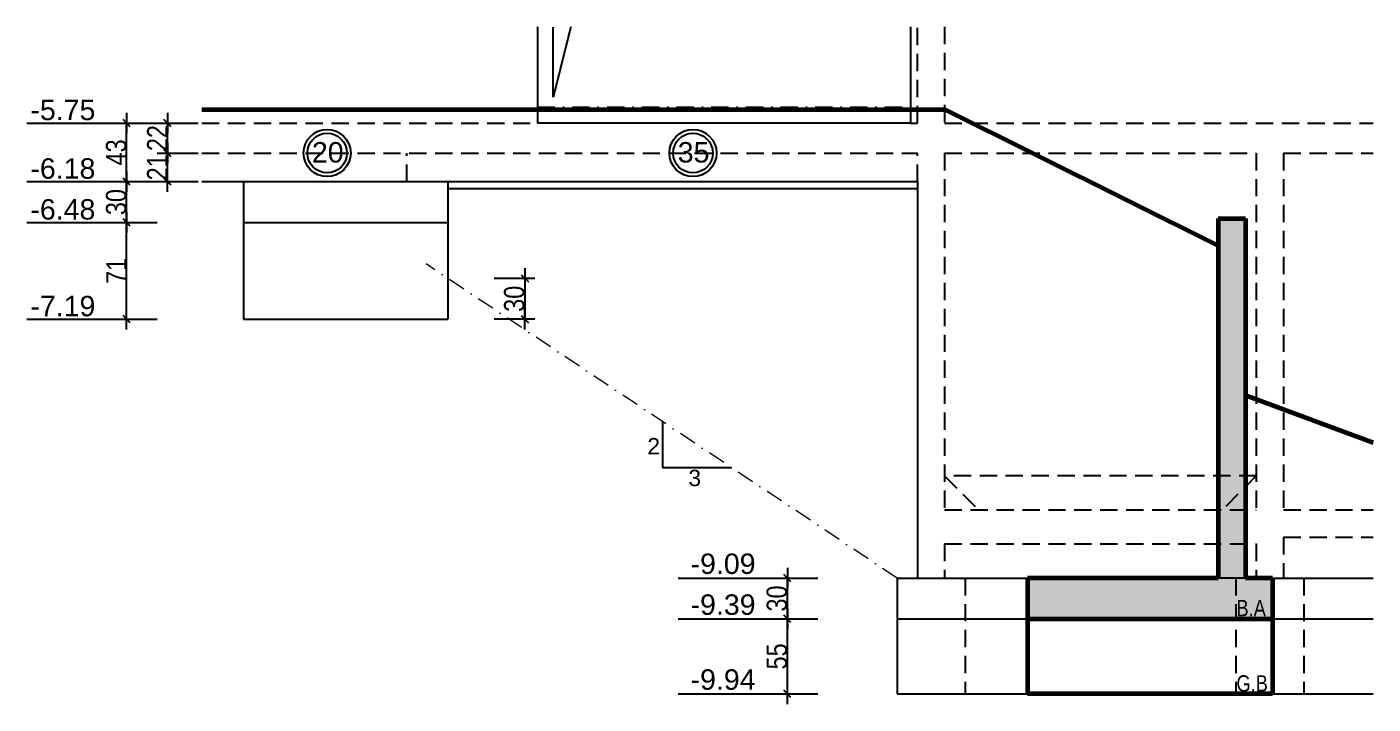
# Model space of a CAD drawing. Header units: centimetres. Extents: x 16433 to 114398, y -50094 to -12305.
# Drawn here: x 44521 to 45510, y -36397 to -35900 of the extents above; entities that cross this region are included whole.
import ezdxf

# ---------------------------------------------------------------- set-up
doc = ezdxf.new("R2010")
doc.units = ezdxf.units.CM
doc.header["$LTSCALE"] = 0.5
doc.linetypes.add('CACHEX2', pattern=[19.05, 12.7, -6.35])
doc.linetypes.add('TIRETPTX2', pattern=[50.8, 25.4, -12.7, 0, -12.7])
doc.layers.get('DEFPOINTS').update_dxf_attribs({"linetype": 'CONTINUOUS'})
for name, color, linetype in [('01_cote_gen', 4, 'CONTINUOUS'), ('01_linteaux', 2, 'CONTINUOUS'), ('01_poch_murs', 253, 'CONTINUOUS'), ('01_texte', 230, 'CONTINUOUS'), ('AA_COTES', 2, 'CONTINUOUS')]:
    doc.layers.add(name, color=color, linetype=linetype)
doc.layers.add('01_murs_coup', color=5, linetype='CONTINUOUS', lineweight=60)
doc.layers.add('01_tram_axes', color=2, linetype='TIRETPTX2', lineweight=9)
doc.styles.add('ARIAL', font='arial.ttf')
doc.styles.add('STYLE2', font='ARIALN.TTF')
doc.dimstyles.new('JB50', dxfattribs={"dimscale": 0.1, "dimtxt": 150, "dimasz": 15, "dimexe": 0.1, "dimexo": 0.1, "dimgap": 0.09, "dimtad": 1, "dimdec": 1, "dimdsep": 46, "dimtxsty": 'STYLE2', "dimblk1": 'BOND_G', "dimblk2": 'BOND_D', "dimsah": 1, "dimcen": 1.5, "dimdle": 0.01, "dimse1": 1, "dimse2": 1, "dimclrd": 4, "dimclre": 2, "dimclrt": 6, "dimazin": 2, "dimtfac": 2.333333, "dimtdec": 1, "dimtix": 1, "dimtmove": 2, "dimatfit": 3, "dimldrblk": 'BOND_G', "dimfxl": 1, "dimtolj": 1, "dimtzin": 0, "dimarcsym": 0})

# ---------------------------------------------------------------- blocks, each defined once
blk = doc.blocks.new('BOND_G')
at = {"layer": 'AA_COTES', "color": 0}
for p, q in [((0, -5), (0, 15)), ((5, 0), (-5, 0)), ((1.77, 1.77), (-1.77, -1.77))]:
    blk.add_line(p, q, dxfattribs=at)
blk = doc.blocks.new('BOND_D')
at = {"layer": 'AA_COTES', "color": 0}
for p, q in [((5, 0), (-5, 0)), ((-1.77, -1.77), (1.77, 1.77)), ((0, 5), (0, -15))]:
    blk.add_line(p, q, dxfattribs=at)
blk = doc.blocks.new('*D3913')
at = {"layer": '01_cote_gen', "color": 4, "lineweight": -2, "transparency": 16777216}
blk.add_line((45080, -36387.58), (45080, -36335.58), dxfattribs=at)
at = {"layer": 'DEFPOINTS', "color": 0}
for p in [(45080, -36334.08), (45325.38, -36334.08), (45325.38, -36389.08)]:
    blk.add_point(p, dxfattribs=at)
at = {"layer": '01_cote_gen', "color": 4, "lineweight": -2, "transparency": 16777216, "xscale": 1.5, "yscale": 1.5, "zscale": 1.5}
for name, p, rotation in [('BOND_D', (45080, -36334.08), 90), ('BOND_G', (45080, -36389.08), 270)]:
    blk.add_blockref(name, p, dxfattribs=dict(at, rotation=rotation))
at = {"layer": '01_cote_gen', "color": 6, "transparency": 16777216, "insert": (45072.36, -36361.58), "char_height": 15, "attachment_point": 5, "rotation": 90, "style": 'STYLE2'}
blk.add_mtext('\\A1;55', dxfattribs=at)
blk = doc.blocks.new('*D3914')
at = {"layer": '01_cote_gen', "color": 4, "lineweight": -2, "transparency": 16777216}
blk.add_line((45080, -36332.58), (45080, -36305.58), dxfattribs=at)
at = {"layer": 'DEFPOINTS', "color": 0}
for p in [(45080, -36304.08), (45210.56, -36304.08), (45102.5, -36334.08)]:
    blk.add_point(p, dxfattribs=at)
at = {"layer": '01_cote_gen', "color": 4, "lineweight": -2, "transparency": 16777216, "xscale": 1.5, "yscale": 1.5, "zscale": 1.5}
for name, p, rotation in [('BOND_D', (45080, -36304.08), 90), ('BOND_G', (45080, -36334.08), 270)]:
    blk.add_blockref(name, p, dxfattribs=dict(at, rotation=rotation))
at = {"layer": '01_cote_gen', "color": 6, "transparency": 16777216, "insert": (45072.33, -36319.08), "char_height": 15, "attachment_point": 5, "rotation": 90, "style": 'STYLE2'}
blk.add_mtext('\\A1;30', dxfattribs=at)
blk = doc.blocks.new('*D3915')
at = {"layer": '01_cote_gen', "color": 4, "lineweight": -2, "transparency": 16777216}
blk.add_line((44624.57, -35990.58), (44624.57, -35971.58), dxfattribs=at)
at = {"layer": 'DEFPOINTS', "color": 0}
for p in [(44624.57, -35970.08), (44649.84, -35970.08), (44649.84, -35992.08)]:
    blk.add_point(p, dxfattribs=at)
at = {"layer": '01_cote_gen', "color": 4, "lineweight": -2, "transparency": 16777216, "xscale": 1.5, "yscale": 1.5, "zscale": 1.5}
for name, p, rotation in [('BOND_D', (44624.57, -35970.08), 90), ('BOND_G', (44624.57, -35992.08), 270)]:
    blk.add_blockref(name, p, dxfattribs=dict(at, rotation=rotation))
at = {"layer": '01_cote_gen', "color": 6, "transparency": 16777216, "insert": (44617.03, -35981.08), "char_height": 15, "attachment_point": 5, "rotation": 90, "style": 'STYLE2'}
blk.add_mtext('\\A1;22', dxfattribs=at)
blk = doc.blocks.new('*D3916')
at = {"layer": '01_cote_gen', "color": 4, "lineweight": -2, "transparency": 16777216}
blk.add_line((44624.57, -36011.58), (44624.57, -35993.58), dxfattribs=at)
at = {"layer": 'DEFPOINTS', "color": 0}
for p in [(44624.57, -35992.08), (44656.27, -35992.08), (44656.27, -36013.08)]:
    blk.add_point(p, dxfattribs=at)
at = {"layer": '01_cote_gen', "color": 4, "lineweight": -2, "transparency": 16777216, "xscale": 1.5, "yscale": 1.5, "zscale": 1.5}
for name, p, rotation in [('BOND_D', (44624.57, -35992.08), 90), ('BOND_G', (44624.57, -36013.08), 270)]:
    blk.add_blockref(name, p, dxfattribs=dict(at, rotation=rotation))
at = {"layer": '01_cote_gen', "color": 6, "transparency": 16777216, "insert": (44617.03, -36002.58), "char_height": 15, "attachment_point": 5, "rotation": 90, "style": 'STYLE2'}
blk.add_mtext('\\A1;21', dxfattribs=at)
blk = doc.blocks.new('*D3917')
at = {"layer": '01_cote_gen', "color": 4, "lineweight": -2, "transparency": 16777216}
blk.add_line((44594.58, -36011.58), (44594.58, -35971.58), dxfattribs=at)
at = {"layer": 'DEFPOINTS', "color": 0}
for p in [(44594.58, -35970.08), (44669.97, -35970.08), (44665.18, -36013.08)]:
    blk.add_point(p, dxfattribs=at)
at = {"layer": '01_cote_gen', "color": 4, "lineweight": -2, "transparency": 16777216, "xscale": 1.5, "yscale": 1.5, "zscale": 1.5}
for name, p, rotation in [('BOND_D', (44594.58, -35970.08), 90), ('BOND_G', (44594.58, -36013.08), 270)]:
    blk.add_blockref(name, p, dxfattribs=dict(at, rotation=rotation))
at = {"layer": '01_cote_gen', "color": 6, "transparency": 16777216, "insert": (44586.91, -35991.58), "char_height": 15, "attachment_point": 5, "rotation": 90, "style": 'STYLE2'}
blk.add_mtext('\\A1;43', dxfattribs=at)
blk = doc.blocks.new('*D3918')
at = {"layer": '01_cote_gen', "color": 4, "lineweight": -2, "transparency": 16777216}
blk.add_line((44594.58, -36041.58), (44594.58, -36014.58), dxfattribs=at)
at = {"layer": 'DEFPOINTS', "color": 0}
for p in [(44594.58, -36013.08), (44701.67, -36013.08), (44692.68, -36043.08)]:
    blk.add_point(p, dxfattribs=at)
at = {"layer": '01_cote_gen', "color": 4, "lineweight": -2, "transparency": 16777216, "xscale": 1.5, "yscale": 1.5, "zscale": 1.5}
for name, p, rotation in [('BOND_D', (44594.58, -36013.08), 90), ('BOND_G', (44594.58, -36043.08), 270)]:
    blk.add_blockref(name, p, dxfattribs=dict(at, rotation=rotation))
at = {"layer": '01_cote_gen', "color": 6, "transparency": 16777216, "insert": (44586.91, -36028.08), "char_height": 15, "attachment_point": 5, "rotation": 90, "style": 'STYLE2'}
blk.add_mtext('\\A1;30', dxfattribs=at)
blk = doc.blocks.new('*D3941')
at = {"layer": '01_cote_gen', "color": 4, "lineweight": -2, "transparency": 16777216}
blk.add_line((44887.07, -36085.56), (44887.07, -36112.56), dxfattribs=at)
at = {"layer": 'DEFPOINTS', "color": 0}
for p in [(44830.52, -36084.06), (44830.52, -36114.06), (44887.07, -36114.06)]:
    blk.add_point(p, dxfattribs=at)
at = {"layer": '01_cote_gen', "color": 4, "lineweight": -2, "transparency": 16777216, "xscale": 1.5, "yscale": 1.5, "zscale": 1.5}
for name, p, rotation in [('BOND_G', (44887.07, -36084.06), 90), ('BOND_D', (44887.07, -36114.06), 270)]:
    blk.add_blockref(name, p, dxfattribs=dict(at, rotation=rotation))
at = {"layer": '01_cote_gen', "color": 6, "transparency": 16777216, "insert": (44879.4, -36099.06), "char_height": 15, "attachment_point": 5, "rotation": 90, "style": 'STYLE2'}
blk.add_mtext('\\A1;30', dxfattribs=at)
blk = doc.blocks.new('*D3942')
at = {"layer": '01_cote_gen', "color": 4, "lineweight": -2, "transparency": 16777216}
blk.add_line((44594.58, -36112.56), (44594.58, -36044.58), dxfattribs=at)
at = {"layer": 'DEFPOINTS', "color": 0}
for p in [(44594.58, -36043.08), (44680.52, -36043.08), (44680.52, -36114.06)]:
    blk.add_point(p, dxfattribs=at)
at = {"layer": '01_cote_gen', "color": 4, "lineweight": -2, "transparency": 16777216, "xscale": 1.5, "yscale": 1.5, "zscale": 1.5}
for name, p, rotation in [('BOND_D', (44594.58, -36043.08), 90), ('BOND_G', (44594.58, -36114.06), 270)]:
    blk.add_blockref(name, p, dxfattribs=dict(at, rotation=rotation))
at = {"layer": '01_cote_gen', "color": 6, "transparency": 16777216, "insert": (44587.04, -36078.57), "char_height": 15, "attachment_point": 5, "rotation": 90, "style": 'STYLE2'}
blk.add_mtext('\\A1;71', dxfattribs=at)

msp = doc.modelspace()

# ---------------------------------------------------------------- hatches: boundary and pattern name
at = {"layer": '01_poch_murs', "ltscale": 2}
h = msp.add_hatch(color=256, dxfattribs=at)
h.dxf.hatch_style = 1
h.paths.add_polyline_path([(45436.523, -36304.078), (45416.523, -36304.078), (45416.523, -36040.078), (45396.523, -36040.078), (45396.523, -36304.078), (45256.523, -36304.078), (45256.523, -36334.078), (45436.523, -36334.078)])

# ---------------------------------------------------------------- linework, layer by layer
at = {"layer": '01_linteaux'}
for p, q in [((44896.523, -35899.501), (44896.523, -35970.078)), ((45170.523, -35899.501), (45170.523, -35970.078)), ((45170.523, -35970.078), (44896.523, -35970.078)), ((44649.843, -36013.078), (44680.523, -36013.078)), ((44680.523, -36013.078), (44680.523, -36114.056)), ((44680.523, -36013.078), (44830.523, -36013.078)), ((44830.523, -36013.078), (45175.556, -36013.078)), ((44830.523, -36013.078), (44830.523, -36114.056)), ((44830.523, -36018.078), (45175.556, -36018.078)), ((45175.556, -36013.078), (45175.556, -36304.078)), ((44680.523, -36043.078), (44830.523, -36043.078)), ((44680.523, -36114.056), (44830.523, -36114.056)), ((45160.556, -36304.078), (45210.556, -36304.078)), ((45160.556, -36304.078), (45160.556, -36389.078)), ((45210.556, -36304.078), (45256.523, -36304.078)), ((45416.523, -36304.078), (45396.523, -36304.078)), ((45436.523, -36304.078), (45459.523, -36304.078)), ((45459.523, -36304.078), (45510.319, -36304.078)), ((45160.556, -36334.078), (45210.556, -36334.078)), ((45210.556, -36334.078), (45256.523, -36334.078)), ((45436.523, -36334.078), (45459.523, -36334.078)), ((45459.523, -36334.078), (45510.319, -36334.078)), ((45160.556, -36389.078), (45210.556, -36389.078)), ((45210.556, -36389.078), (45256.523, -36389.078)), ((45436.523, -36389.078), (45459.523, -36389.078)), ((45459.523, -36389.078), (45510.319, -36389.078))]:
    msp.add_line(p, q, dxfattribs=at)
at = {"layer": '01_linteaux', "linetype": 'CACHEX2', "ltscale": 2}
for p, q in [((45175.556, -35970.078), (45175.556, -35899.501)), ((45195.556, -35899.501), (45195.556, -35970.078)), ((44649.843, -35970.078), (44896.523, -35970.078)), ((45170.523, -35970.078), (45175.556, -35970.078)), ((45195.556, -35970.078), (45510.319, -35970.078)), ((44649.843, -35992.078), (45175.556, -35992.078)), ((44800.523, -36013.078), (44800.523, -35992.078)), ((45175.556, -36013.078), (45175.556, -35992.078)), ((45195.556, -35992.078), (45424.523, -35992.078)), ((45195.556, -35992.078), (45195.556, -36254.078)), ((45424.523, -35992.078), (45424.523, -36254.078)), ((45444.523, -35992.078), (45510.319, -35992.078)), ((45444.523, -35992.078), (45444.523, -36254.078)), ((45195.556, -36229.078), (45220.556, -36254.078)), ((45424.523, -36229.078), (45195.556, -36229.078)), ((45424.523, -36229.078), (45399.523, -36254.078)), ((45195.556, -36254.078), (45424.523, -36254.078)), ((45444.523, -36254.078), (45510.319, -36254.078)), ((45444.523, -36274.078), (45510.319, -36274.078)), ((45444.523, -36274.078), (45444.523, -36304.078)), ((45195.556, -36279.078), (45424.523, -36279.078)), ((45195.556, -36279.078), (45195.556, -36304.078)), ((45424.523, -36279.078), (45424.523, -36304.078)), ((45210.556, -36304.078), (45210.556, -36389.078)), ((45409.523, -36304.078), (45409.523, -36389.078)), ((45459.523, -36304.078), (45459.523, -36389.078))]:
    msp.add_line(p, q, dxfattribs=at)
at = {"layer": '01_murs_coup'}
for p, q in [((44649.843, -35960.078), (45195.556, -35960.078)), ((45396.523, -36060.078), (45195.556, -35960.078)), ((45396.523, -36040.078), (45416.523, -36040.078)), ((45396.523, -36040.078), (45396.523, -36304.078)), ((45416.523, -36040.078), (45416.523, -36304.078)), ((45510.319, -36204.879), (45416.523, -36170.078)), ((45256.523, -36304.078), (45256.523, -36334.078)), ((45396.523, -36304.078), (45256.523, -36304.078)), ((45436.523, -36304.078), (45416.523, -36304.078)), ((45436.523, -36304.078), (45436.523, -36334.078)), ((45256.523, -36334.078), (45436.523, -36334.078)), ((45256.523, -36334.078), (45256.523, -36389.078)), ((45436.523, -36334.078), (45436.523, -36389.078)), ((45436.523, -36389.078), (45256.523, -36389.078))]:
    msp.add_line(p, q, dxfattribs=at)
at = {"layer": '01_poch_murs'}
for p, q in [((44920.834, -35899.501), (44908.055, -35951.117)), ((44908.055, -35951.117), (44908.055, -35899.75))]:
    msp.add_line(p, q, dxfattribs=at)
msp.add_solid([(44908.055, -35951.117), (44908.055, -35899.75), (44920.834, -35899.501), (44908.055, -35951.117)], dxfattribs=at)
at = {"layer": '01_texte'}
for p, q in [((44521.308, -35970.078), (44587.078, -35970.078)), ((44521.308, -36013.078), (44587.078, -36013.078)), ((44521.308, -36043.078), (44587.078, -36043.078)), ((44521.308, -36114.056), (44587.078, -36114.056)), ((44988.196, -36189.172), (44988.196, -36223.01)), ((44988.196, -36223.01), (45038.954, -36223.01)), ((44999.795, -36304.078), (45072.496, -36304.078)), ((44999.795, -36334.078), (45072.496, -36334.078)), ((44999.795, -36389.078), (45072.496, -36389.078))]:
    msp.add_line(p, q, dxfattribs=at)
for centre, radius in [((44741.857, -35992.078), 17.309), ((44741.857, -35992.078), 14.533), ((45010.638, -35992.078), 17.309), ((45010.638, -35992.078), 14.533)]:
    msp.add_circle(centre, radius, dxfattribs=at)
at = {"layer": '01_tram_axes'}
for p, q in [((44896.523, -35958.078), (45170.523, -35958.078)), ((45160.556, -36304.078), (44814.571, -36073.421))]:
    msp.add_line(p, q, dxfattribs=at)

# ---------------------------------------------------------------- texts
at = {"layer": '01_texte', "style": 'ARIAL'}
for s, height, p in [('-5.75', 15, (44523.851, -35967.919)), ('20', 15, (44730.676, -35999.036)), ('35', 15, (44999.457, -35999.036)), ('-6.18', 15, (44523.851, -36010.919)), ('-6.48', 15, (44523.851, -36040.919)), ('-7.19', 15, (44523.851, -36111.896)), ('2', 12, (44977.132, -36213.268)), ('3', 12, (45007.279, -36236.613)), ('-9.09', 15, (45008.889, -36301.074)), ('-9.39', 15, (45008.889, -36331.074)), ('-9.94', 15, (45008.889, -36386.074))]:
    msp.add_text(s, height=height, dxfattribs=at).set_placement(p)
at = {"layer": '01_texte', "style": 'ARIAL', "width": 0.8}
for s, p in [('B.A', (45409.928, -36332.151)), ('G.B', (45409.928, -36387.433))]:
    msp.add_text(s, height=12, dxfattribs=at).set_placement(p)

# ---------------------------------------------------------------- dimensions: what is measured, and where the dimension line sits
at = {"layer": '01_cote_gen'}
for base, p1, p2, picture, middle in [((44594.578, -35970.078), (44665.183, -36013.078), (44669.974, -35970.078), '*D3917', (44586.91, -35991.578)), ((44624.565, -35970.078), (44649.843, -35992.078), (44649.843, -35970.078), '*D3915', (44617.025, -35981.078)), ((44624.565, -35992.078), (44656.266, -36013.078), (44656.266, -35992.078), '*D3916', (44617.025, -36002.578)), ((44594.578, -36013.078), (44692.679, -36043.078), (44701.675, -36013.078), '*D3918', (44586.91, -36028.078)), ((44594.578, -36043.078), (44680.523, -36114.056), (44680.523, -36043.078), '*D3942', (44587.038, -36078.567)), ((44887.071, -36114.056), (44830.523, -36084.056), (44830.523, -36114.056), '*D3941', (44879.403, -36099.056)), ((45079.996, -36304.078), (45102.496, -36334.078), (45210.556, -36304.078), '*D3914', (45072.329, -36319.078)), ((45079.996, -36334.078), (45325.384, -36389.078), (45325.384, -36334.078), '*D3913', (45072.359, -36361.578))]:
    dim = msp.add_linear_dim(base=base, p1=p1, p2=p2, angle=90, dimstyle='JB50', dxfattribs=at)
    dim.commit()
    dim.dimension.update_dxf_attribs({"geometry": picture, "text_midpoint": middle})

doc.saveas('drawing.dxf')
